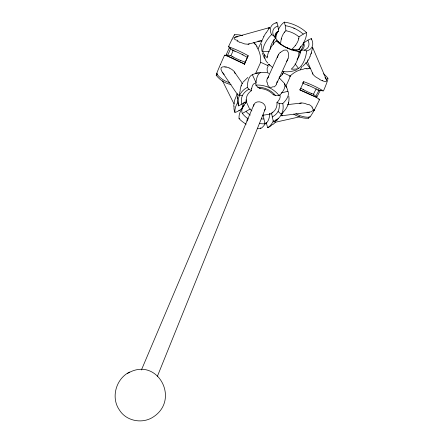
<?xml version="1.0" encoding="UTF-8"?>
<svg xmlns="http://www.w3.org/2000/svg" width="443" height="443" viewBox="0 0 443 443"><rect width="100%" height="100%" fill="white"/><g stroke="black" fill="none" stroke-linecap="round" stroke-linejoin="round"><path stroke-width="0.66" d="M277.335 81.075L276.443 83.948M237.62 101.668L237.514 95.86M267.362 56.726L267.267 57.928A23.523 12.797 26.2 0 1 262.71 51.748L262.799 50.541A25.461 14.708 -38.5 0 1 271.553 34.576A22.886 12.077 26.2 0 1 270.811 27.15L271.592 25.716A22.886 12.077 26.2 0 1 276.936 22.499L277.927 25.987M282.75 73.261L281.682 75.393L279.118 77.409M261.52 43.957L261.935 51.238M269.881 113.663L269.853 113.901A25.345 9.984 76.5 0 1 264.958 123.818L264.504 123.835A22.997 18.545 21.6 0 1 259.277 123.436M255.583 73.532L260.694 62.269L268.037 65.686M241.202 85.992L242.249 83.184L242.055 83.832M283.73 111.542C287.579 107.461 289.722 101.99 288.825 96.275M242.26 107.195L242.31 106.885M312.653 48.547L312.664 47.584L311.401 52.241M251.641 88.81L251.696 88.45M279.793 43.663L275.773 38.358L276.061 36.752A25.467 15.754 87.4 0 1 277.307 32.201M270.557 47.368L270.623 47.013M240.195 90.455L239.331 94.243M277.257 57.784L278.409 54.788M287.994 104.891L287.706 104.786M298.776 38.547L298.704 38.879M303.461 44.571L303.389 44.904M288.36 103.236L288.543 102.388M281.239 39.178L281.349 38.735M300.459 52.407L300.343 52.861M239.884 42.151L244.769 43.951L248.119 44.234L262.046 40.451L263.939 36.409M310.87 54.107L311.052 53.498M267.384 78.821L277.944 55.641M254.243 42.827L254.049 43.298A24.935 24.675 36.5 0 1 254.742 44.078M234.026 37.932L234.286 38.857L235.709 39.964M234.12 104.088L234.391 100.694L237.177 94.082M287.994 58.786L277.008 82.907M310.067 56.455L308.527 59.866L307.348 61.422A4.081 0.41 -61.4 0 1 307.309 61.333M157.271 376.594L265.241 109.061M141.428 369.966L254.033 104.349M245.688 61.3L248.196 55.729L246.801 54.943A24.509 4.795 25.2 0 0 228.466 46.764L229.806 48.115M307.641 60.348L307.852 59.86M220.459 64.401L219.008 67.757A22.25 0.659 -65.6 0 0 216.583 73.743A24.67 24.415 36.5 0 0 229.745 82.73M314.17 109.792L314.165 109.786A3.677 3.018 17.1 0 1 313.594 110.833L314.104 109.903L313.954 110.241M258.059 48.968L261.564 41.515M247.72 118.043L247.443 118.702A11.9 8.472 -6.1 0 0 247.078 121.072M245.2 62.696L244.841 63.476M244.951 62.779L248.196 55.729M245.079 62.629L244.337 64.124L242.936 63.343A24.526 4.546 25.1 0 0 224.59 55.148L225.083 55.63M244.209 64.517L244.458 63.975M244.364 64.523L244.724 63.737M281.383 114.421L281.25 114.676A22.997 18.545 21.6 0 1 273.774 121.67L273.37 121.864L271.565 113.186A15.798 12.869 22.5 0 0 276.964 102.543L279.118 103.297A19.542 16.197 19.3 0 1 278.071 111.47L281.383 114.421L282.086 112.899A23.003 18.816 21.4 0 0 282.878 103.972L282.795 103.562A25.317 11.064 -25.7 0 0 288.249 92.244L287.906 91.302A23.285 19.154 22.5 0 0 284.395 83.55L284.733 84.48A25.456 10.914 -25.8 0 1 279.184 95.705L275.507 95.5L273.359 94.769A15.798 12.869 22.5 0 0 259.941 88.528L257.798 87.21L255.855 85.1A25.467 9.807 76.5 0 1 259.958 72.945L260.717 72.569A23.285 19.154 22.5 0 0 252.36 74.756L251.53 75.155A25.345 9.984 76.5 0 0 247.305 87.415A23.003 18.816 21.4 0 0 239.591 95.289L238.727 97.593A22.997 18.545 21.6 0 0 238.655 105.888L246.325 101.475A15.798 12.869 22.5 0 1 251.447 90.682A16.524 6.507 76.5 0 1 255.362 83.157M269.399 28.064L266.143 32.865M267.589 78.256L268.608 76.816M314.065 110.019L313.915 110.307A4.784 1.844 -77.5 0 1 313.594 110.855M302.929 83.428A15.92 3.107 24.1 0 1 317.996 90.079L323.445 90.998A24.42 4.768 24.1 0 0 305.731 82.426L303.715 81.673A22.903 1.423 -64.8 0 1 299.894 90.056L301.91 90.821A24.431 4.519 24.1 0 1 319.641 99.37L319.597 99.459M319.42 99.83L319.436 99.802A22.178 1.622 -64.8 0 1 314.242 110.157M236.994 94.597L237.437 93.694M232.126 39.167L232.918 37.605A22.25 0.659 -65.6 0 1 234.585 34.726A24.642 24.387 36.5 0 1 242.637 35.623M282.401 74.468L283.891 71.478M302.015 66.417L300.293 69.811M281.842 114.045L281.25 115.152L283.575 111.736M241.917 104.288A19.63 15.594 19.9 0 1 242.343 95.644L242.908 94.625A19.619 16.264 19.3 0 1 248.999 89.215L251.447 90.682M287.54 59.86L286.582 61.383M314.142 110.346L313.854 109.775M278.309 118.298L277.036 120.324M313.904 110.772L313.306 111.808A22.178 1.861 -63.8 0 1 309.923 117.096L309.773 116.387M273.735 40.424L274.018 40.053M295.475 45.369L295.248 45.662M300.127 51.366L299.883 51.687M309.801 117.251L309.812 117.24A24.531 24.265 51.7 0 1 295.902 113.641M234.048 37.893L235.233 37.14L237.841 36.736M277.141 32.627L277.379 32.345M284.472 32.217L284.711 31.94M242.886 82.326L247.881 77.409M307.226 61.81L302.79 66.256M297.043 59.373L297.059 59.356A16.607 10.272 87.4 0 0 300.902 50.164A15.738 8.373 26.2 0 0 303.688 42.899L307.957 40.119A19.564 10.327 26.3 0 1 304.219 50.103L300.902 50.164M280.613 44.012A16.607 10.272 87.4 0 1 285.934 30.755L285.292 25.7A19.564 10.327 26.3 0 1 303.239 34.105L298.992 36.869A16.601 9.585 -38.5 0 1 291.322 49.738L298.97 49.201L300.038 47.96A25.461 14.708 -38.5 0 0 306.545 32.583A22.886 12.077 26.2 0 0 298.344 26.73L298.272 26.685M302.641 82.847L303.715 81.673M246.79 101.696L245.815 102.743A25.317 11.064 -25.7 0 0 242.36 113.43A22.997 18.545 21.6 0 0 248.346 119.017M280.314 52.451L283.874 50.148L286.422 50.065A2.459 2.409 6.4 0 1 286.986 50.386L288.232 52.352L288.587 55.829A12.554 10.676 55.3 0 1 287.983 58.781M274.898 122.761L272.938 124.516M268.558 28.114L269.466 27.754M278.298 41.969A19.558 10.327 26 0 0 296.882 50.629L299.246 51.515A25.616 15.677 87.3 0 1 292.175 68.305L291.25 69.119A23.523 12.797 26.2 0 0 298.588 68.488L299.518 67.679A25.467 15.754 87.4 0 0 306.65 50.984A22.886 12.077 26.2 0 0 311.761 47.49L312.437 46.039A22.886 12.077 26.2 0 0 311.279 38.591L308.029 40.08M327.216 78.649L327.809 78.184A24.531 24.265 51.7 0 0 323.556 73.82M216.577 73.732L217.264 73.2M217.419 74.269L216.184 75.216A24.426 24.177 36.5 0 0 231.058 84.563M127.562 373.427C156.861 355.729 180.838 399.093 153.317 416.935C142.591 424.167 126.382 421.26 119.488 410.102C110.612 397.698 115.961 378.643 129.577 372.065M234.103 106.519A21.17 12.559 26.8 0 0 234.807 112.201C236.507 112.688 240.2 109.726 242.177 108.624M268.22 66.179C266.393 67.829 267.334 70.802 267.533 72.94M242.36 113.43L250.024 109.094A16.507 7.215 -25.7 0 1 249.835 108.336M275.23 122.152L274.904 122.329M273.397 86.629L271.166 87.393L269.488 87.121A2.198 1.822 29.8 0 1 269.117 86.878L267.777 84.951L267.135 82.199M301.007 50.635L300.21 51.028M246.158 124.178A21.17 12.559 26.8 0 1 239.375 118.957L239.07 118.641L239.818 118.298M306.545 32.583L303.283 34.083M297.22 69.617C292.657 71.6 287.54 72.287 282.634 71.461M266.249 122.561L267.622 127.678L267.943 127.556A21.17 12.57 25.4 0 0 272.423 124.206M235.233 37.14L269.272 27.66M248.119 44.234L248.324 44.178A4.015 2.204 29.5 0 0 249.176 43.669M281.272 92.947L287.906 91.302M275.181 122.285L299.966 116.758M268.729 114.349L262.677 115.28M287.922 104.592L301.982 102.953L304.69 103.335L308.212 104.758M307.807 112.334L311.019 111.841L313.007 110.457A2.254 1.645 -11.7 0 0 313.118 110.18L313.024 109.022L311.933 107.472M281.25 115.557L281.676 115.773M281.615 115.784L309.53 112.195M304.324 68.72L306.301 68.482M262.71 51.748L269.383 51.277M260.717 72.425L266.952 72.563M257.859 41.171L261.852 40.933M296.849 50.629L294.351 50.679M260.357 128.586L260.567 128.597A23.889 13.988 83.9 0 0 265.65 122.982M260.512 128.597L260.34 127.8M260.274 128.581L260.141 128.575A21.17 12.57 25.4 0 1 257.477 128.276M245.439 62.175A15.981 3.129 25.2 0 1 230.881 55.746L226.096 54.982A22.25 0.659 -65.6 0 0 229.695 46.93M279.118 103.297L282.795 103.562M224.745 66.815L222.829 66.838L221.445 67.447A2.702 2.071 54.2 0 0 221.334 67.563A2.475 1.894 54.9 0 0 221.101 67.929L220.996 69.457L221.976 71.738L237.957 95.223L238.589 95.356L239.231 94.492A2.187 0.598 -78 0 0 239.325 94.237M310.67 68.538L308.483 68.416A22.903 1.423 -64.8 0 0 307.913 68.881M318.661 99.254L319.641 99.37M239.591 95.289L242.332 95.633M225.609 66.943L226.185 67.054M268.098 73.056L269.039 73.289M306.65 50.984L304.275 50.125M244.719 63.858L243.307 63.321A24.509 4.795 25.2 0 1 226.096 54.982M267.179 86.806L269.244 87.675A23.003 18.816 21.4 0 1 278.885 95.311L279.184 95.705M234.64 51.05L235.067 51.222M307.852 85.172L308.284 85.344M240.798 60.536L240.411 60.381M311.479 93.451L311.08 93.296M288.177 48.243L286.992 47.711M322.338 80.543C325.86 82.896 328.329 81.407 325.395 77.962M293.726 28.064L294.816 28.557M294.949 25.079L294.9 25.057A22.886 12.077 26.2 0 0 284.306 22.15A25.467 15.754 87.4 0 0 278.276 29.808M229.103 67.967L231.861 69.424L233.738 71.002L242.249 83.184M295.315 25.24L297.857 26.469M283.011 72.669L290.198 76.019M319.84 79.38L315.35 76.722L313.168 74.623L307.348 61.422M233.123 56.986L232.725 56.776M242.614 54.738L243.024 54.96M303.815 89.912L303.455 89.719M270.418 49.378A16.601 9.585 -38.5 0 1 275.491 38.286L273.63 35.8L271.57 34.56M267.362 56.721A25.594 14.597 -38.4 0 1 276.238 40.756L278.27 41.935L279.566 43.669M247.415 57.557A15.981 3.129 25.2 0 0 232.63 50.292L229.839 48.143A19.043 0.526 -65.4 0 1 230.022 47.744M272.279 67.231L268.84 64.263M320.427 90.167A22.178 1.861 -63.8 0 0 316.811 97.222L313.478 94.221A15.92 3.107 24.1 0 1 300.697 88.14M279.323 77.985L284.185 83.134M268.79 64.202L269.887 65.32M253.828 42.34L254.254 42.799M223.549 73.704L222.259 72.165M247.305 87.415L248.999 89.215M254.509 43.098L256.037 45.02M305.82 62.768L310.449 68.77M324.985 77.42L325.234 77.746M295.104 63.892L298.588 68.488M255.761 44.616L257.173 46.714M234.452 71.927L235.133 73.654M249.16 108.014L246.64 102.488M264.488 58.382L262.4 53.204M222.536 80.908L234.076 104.039M252.36 74.756L256.093 82.658M312.692 47.622L326.541 80.006M312.88 74.131L312.752 73.798A3.893 2.132 23.1 0 1 312.747 72.89M285.281 25.65L284.268 22.15M263.574 114.953A16.524 6.507 76.5 0 1 263.164 115.186L264.958 123.818M275.491 38.286A15.738 8.373 26.2 0 1 278.592 31.16L277.944 26.071A19.558 10.327 26.1 0 0 273.276 29.709L273.049 30.312A19.558 10.327 26 0 0 273.636 35.817M234.624 35.18L234.607 34.726M308.411 117.135L308.455 118.281A24.276 24.016 51.7 0 1 293.742 114.095M233.793 104.769L233.804 106.375M237.42 97.504L237.426 98.374M253.629 106.159A6.086 4.934 22.5 0 1 261.459 102.339A6.086 4.934 22.5 0 1 264.244 110.584M282.058 113.729A1.91 0.759 -45.1 0 1 281.958 113.984M285.519 85.837A25.821 11.18 -25.7 0 1 286.588 87.326M251.906 110.883A15.798 12.869 22.5 0 1 250.024 109.094M273.768 94.337A16.596 7.116 -25.8 0 1 273.359 94.769M246.33 101.475A16.596 7.116 -25.8 0 1 246.153 99.73M275.496 95.472A19.542 16.197 19.3 0 0 267.81 89.475A19.614 16.258 19.3 0 0 257.798 87.21M238.65 105.888A25.456 10.914 -25.8 0 1 238.107 102.782M274.898 36.525A23.905 8.528 75.8 0 1 277.013 32.981M278.077 111.47A19.558 15.544 19.9 0 1 272.14 116.991M263.701 118.973A19.558 15.544 19.9 0 1 261.309 118.885M275.851 119.776A25.467 9.807 76.5 0 1 273.37 121.864M300.603 46.36A23.916 9.508 -25.1 0 1 298.803 49.849M255.855 85.1A23.003 18.816 21.4 0 1 267.118 86.784M256.37 73.261A25.838 10.062 76.5 0 1 258.396 73.062M259.941 88.528A16.607 6.39 76.5 0 1 259.98 87.924M272.822 112.107A16.607 6.39 76.5 0 1 271.565 113.186M279.782 94.824A16.507 7.215 -25.7 0 1 276.964 102.543M250.301 115.058A19.63 15.594 19.9 0 1 246.125 111.57M267.827 65.547A8.173 6.889 22.5 0 1 268.441 64.263M256.619 46.581A24.935 24.675 36.5 0 1 260.611 62.413M289.811 76.506A8.362 0.393 -64.9 0 1 289.517 78.112A8.362 0.393 -64.9 0 1 285.984 85.925M290.06 76.141A24.819 24.553 51.7 0 1 304.014 69.025M306.002 68.82A24.819 24.553 51.7 0 1 308.001 68.776M217.07 73.859A22.25 0.659 -65.6 0 1 216.201 75.232M220.453 64.412A22.25 0.659 -65.6 0 1 224.573 55.153M228.444 46.764A22.25 0.659 -65.6 0 1 232.104 39.167M233.378 50.159A15.355 0.36 -65.5 0 1 230.881 55.746M232.63 50.292A15.355 0.36 -65.5 0 1 232.979 49.555M318.312 89.331A15.3 1.235 -64.7 0 1 317.996 90.079M313.478 94.221A15.3 1.235 -64.7 0 1 316.236 88.777M316.811 97.222A24.42 4.768 24.1 0 1 299.69 89.608M327.809 78.184A22.178 1.622 -64.8 0 1 327.416 80.859L326.74 82.841A22.178 1.622 -64.8 0 1 323.628 90.566M230.631 48.697A19.043 0.532 -65.5 0 1 227.768 55.082M320.926 90.25A18.855 0.825 -65.1 0 1 320.704 90.754M308.428 118.242A22.178 1.861 -63.8 0 1 308.455 117.207M315.876 96.148A18.96 1.456 -62.3 0 1 319.026 90.344M267.937 63.072A25.965 14.901 -38.5 0 1 264.609 54.86M275.275 38.314A23.523 12.797 26.2 0 1 275.773 38.358M298.97 49.201A23.523 12.797 26.2 0 1 300.863 51.222M291.322 49.738A13.905 7.564 26.2 0 1 291.533 49.909M299.246 51.515A22.886 12.077 26.2 0 1 289.39 49.057L285.253 47.163A22.886 12.077 26.2 0 1 276.249 40.75M275.939 23.269A25.616 15.677 87.3 0 1 276.919 22.499M311.279 38.591A25.594 14.597 -38.4 0 1 311.263 39.621M285.934 30.755A15.738 8.373 26.2 0 1 298.992 36.869M273.32 44.488A16.701 10.217 87.3 0 1 273.94 39.621M274.859 36.631A16.701 10.217 87.3 0 1 278.592 31.16M303.688 42.899A16.69 9.513 -38.4 0 1 298.732 53.055M239.104 110.617A18.036 10.366 28.1 0 1 238.96 110.218M234.94 112.533A23.75 13.129 -35.4 0 1 238.068 101.884M239.07 118.641A23.872 13.024 -35.4 0 1 244.309 105.218M273.453 120.657A23.756 14.071 84 0 1 267.622 127.678M266.708 123.082A18.036 10.394 23.9 0 1 266.332 123.237M271.792 113.801A22.2 13.024 26.1 0 1 269.676 113.901M245.715 103.219A22.2 13.024 26.1 0 1 244.713 102.089M269.859 113.552A15.488 9.17 84 0 1 269.577 114.383M242.171 108.275A15.488 8.561 -35.4 0 1 244.06 102.543M277.052 119.372A11.33 3.367 -69.4 0 1 275.369 121.393M276.676 84.015A12.963 8.456 7.8 0 1 273.957 87M266.824 82.055A13.556 7.863 50.1 0 1 267.212 78.682M278.342 54.766A12.504 10.305 -10.9 0 1 280.242 52.401M239.663 42.262A12.819 3.267 21.3 0 1 236.723 40.778M237.924 40.606A11.601 2.902 21.2 0 1 236.673 39.931M269.438 27.859A2.686 0.449 -51.5 0 1 269.361 28.108M263.729 36.547A12.271 2.625 -53.8 0 1 265.999 32.871M268.159 28.164A11.357 3.007 -71 0 1 268.281 28.047M322.593 80.875A13.118 3.057 30.1 0 1 319.951 79.674M310.825 54.052A12.41 3.306 -76 0 1 310.039 56.361M311.645 52.346A11.219 2.852 -76.1 0 1 311.263 53.73M281.239 115.573A4.186 0.914 -53.6 0 1 281.084 115.352M281.936 115.485A12.83 2.431 -72.5 0 1 281.715 115.623M282.219 115.529A13.345 2.963 -83.5 0 1 282.014 115.673M282.219 115.839A13.091 2.719 -80.2 0 1 282.158 115.833M308.627 104.338A11.872 7.636 13.1 0 1 312.52 107.295M299.667 103.463A5.094 4.026 18.9 0 1 301.34 103.064M307.807 112.201A12.437 11.629 -2.6 0 1 306.949 112.179M261.542 41.736A12.16 2.437 -78.5 0 1 261.979 41.227M237.897 94.791A13.113 3.101 -53.2 0 1 237.869 94.492M240.117 89.979A12.52 1.711 -82.6 0 1 241.214 85.421M224.247 74.43A11.939 11.352 41.3 0 1 223.51 73.743M226.174 66.998A11.878 7.426 29.4 0 1 229.114 67.912M224.778 66.921A10.793 6.855 30.2 0 1 225.631 67.048"/></g></svg>
